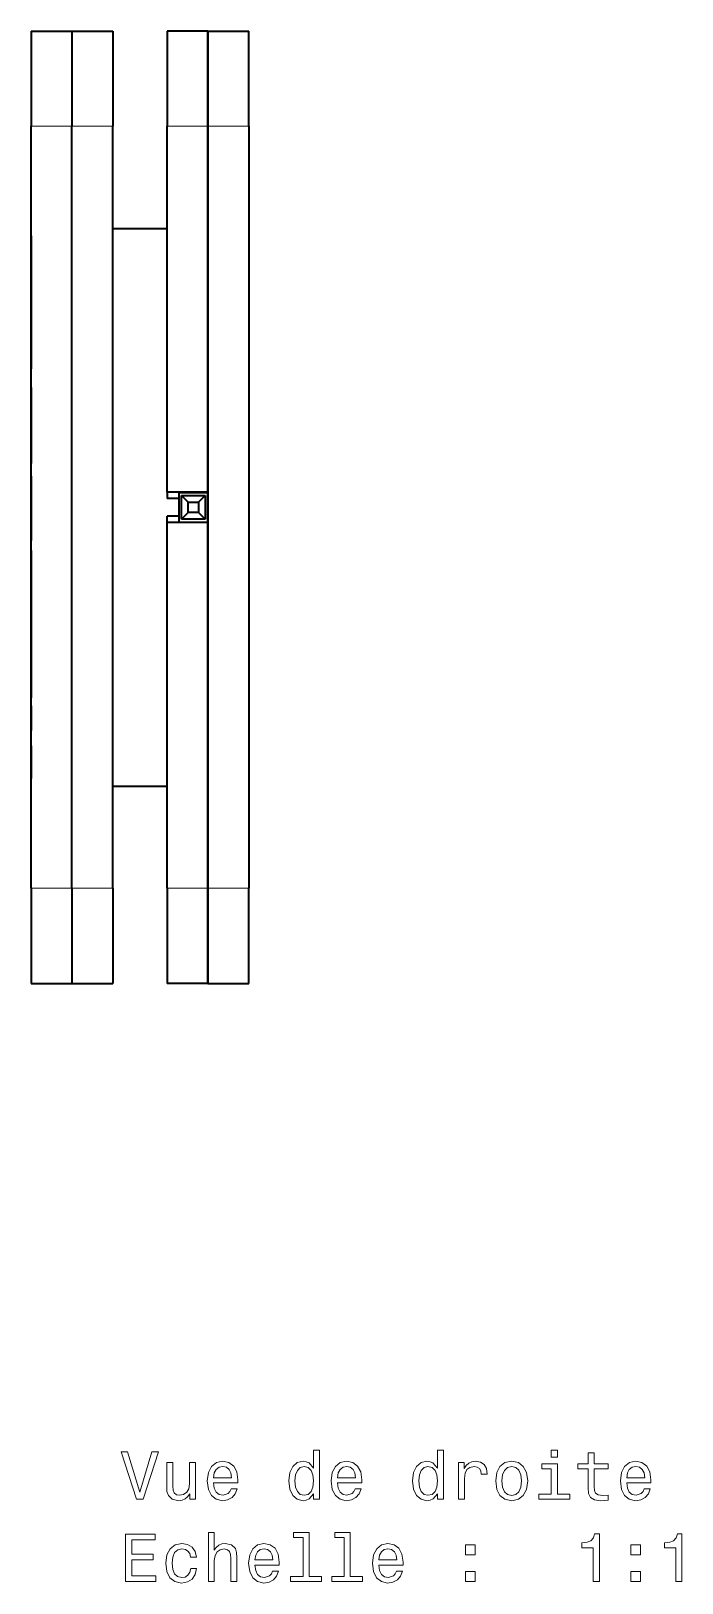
# Model space of a CAD drawing. Extents: x 327 to 941, y 153 to 765.
# Drawn here: x 425.5 to 473.3, y 341.5 to 455.5 of the extents above; entities that cross this region are included whole.
import ezdxf

# ---------------------------------------------------------------- set-up
doc = ezdxf.new("R2010")
doc.units = 0

msp = doc.modelspace()

# ---------------------------------------------------------------- linework, layer by layer
at = {"color": 7, "lineweight": 35, "ltscale": 0.175}
for p, q in [((425.46, 455.5), (425.46, 448.5)), ((428.46, 455.5), (428.46, 448.5)), ((428.46, 455.5), (428.46, 448.5)), ((431.46, 455.5), (431.46, 448.5)), ((435.46, 455.5), (435.46, 448.5)), ((438.46, 455.5), (438.46, 448.5)), ((438.46, 448.5), (438.46, 455.5)), ((441.46, 448.5), (441.46, 455.5)), ((425.46, 392.5), (425.46, 385.5)), ((428.46, 392.5), (428.46, 385.5)), ((428.46, 392.5), (428.46, 385.5)), ((431.46, 392.5), (431.46, 385.5)), ((435.46, 392.5), (435.46, 385.5)), ((438.46, 392.5), (438.46, 385.5)), ((438.46, 385.5), (438.46, 392.5)), ((441.46, 385.5), (441.46, 392.5))]:
    msp.add_line(p, q, dxfattribs=at)
at = {"color": 7, "lineweight": 35, "ltscale": 0.075}
for p, q in [((425.46, 455.5), (428.46, 455.5)), ((428.46, 455.5), (431.46, 455.5)), ((438.46, 455.5), (435.46, 455.5)), ((438.46, 455.5), (441.46, 455.5)), ((438.46, 421.62), (435.46, 421.62)), ((438.46, 419.38), (435.46, 419.38)), ((425.46, 385.5), (428.46, 385.5)), ((428.46, 385.5), (431.46, 385.5)), ((438.46, 385.5), (435.46, 385.5)), ((438.46, 385.5), (441.46, 385.5))]:
    msp.add_line(p, q, dxfattribs=at)
at = {"color": 7, "lineweight": 35}
for p, q in [((425.46, 392.5), (425.46, 448.5)), ((428.46, 392.5), (428.46, 448.5)), ((428.46, 392.5), (428.46, 448.5)), ((431.46, 392.5), (431.46, 448.5)), ((435.46, 421.62), (435.46, 448.5)), ((438.46, 421.62), (438.46, 448.5)), ((438.46, 448.5), (438.46, 392.5)), ((441.46, 448.5), (441.46, 392.5)), ((435.46, 392.5), (435.46, 419.38)), ((438.46, 392.5), (438.46, 419.38))]:
    msp.add_line(p, q, dxfattribs=at)
at = {"color": 7, "lineweight": 13, "ltscale": 0.075}
for p, q in [((425.46, 448.5), (428.46, 448.5)), ((428.46, 448.5), (431.46, 448.5)), ((438.46, 448.5), (435.46, 448.5)), ((438.46, 448.5), (441.46, 448.5)), ((425.46, 392.5), (428.46, 392.5)), ((428.46, 392.5), (431.46, 392.5)), ((438.46, 392.5), (435.46, 392.5)), ((438.46, 392.5), (441.46, 392.5))]:
    msp.add_line(p, q, dxfattribs=at)
at = {"color": 7, "lineweight": 35, "ltscale": 6.3324e-05}
msp.add_line((425.46, 440.45), (425.46, 440.45), dxfattribs=at)
at = {"color": 7, "lineweight": 35, "ltscale": 0.000415802}
msp.add_line((425.46, 440.45), (425.46, 440.43), dxfattribs=at)
at = {"color": 7, "lineweight": 35, "ltscale": 0.056585}
msp.add_line((425.46, 440.43), (425.46, 438.17), dxfattribs=at)
at = {"color": 7, "lineweight": 35, "ltscale": 0.013756}
msp.add_line((425.46, 440.41), (425.46, 439.86), dxfattribs=at)
at = {"color": 7, "lineweight": 35, "ltscale": 0.1}
for p, q in [((431.46, 441), (435.46, 441)), ((431.46, 400), (435.46, 400))]:
    msp.add_line(p, q, dxfattribs=at)
at = {"color": 7, "lineweight": 35, "ltscale": 0.011607}
msp.add_line((425.46, 439.86), (425.46, 439.4), dxfattribs=at)
at = {"color": 7, "lineweight": 35, "ltscale": 0.013713}
msp.add_line((425.46, 439.52), (425.46, 438.98), dxfattribs=at)
at = {"color": 7, "lineweight": 35, "ltscale": 0.021535}
msp.add_line((425.46, 439.4), (425.46, 438.54), dxfattribs=at)
at = {"color": 7, "lineweight": 35, "ltscale": 0.000295258}
msp.add_line((425.46, 439.34), (425.46, 439.32), dxfattribs=at)
at = {"color": 7, "lineweight": 35, "ltscale": 0.018361}
msp.add_line((425.46, 439.32), (425.46, 438.59), dxfattribs=at)
at = {"color": 7, "lineweight": 35, "ltscale": 0.115139}
msp.add_line((425.46, 438.98), (425.46, 434.37), dxfattribs=at)
at = {"color": 7, "lineweight": 35, "ltscale": 0.000484467}
for p, q in [((425.46, 438.59), (425.46, 438.57)), ((425.46, 422.33), (425.46, 422.31)), ((425.46, 422.31), (425.46, 422.29))]:
    msp.add_line(p, q, dxfattribs=at)
at = {"color": 7, "lineweight": 35, "ltscale": 0.006107}
msp.add_line((425.46, 438.57), (425.46, 438.33), dxfattribs=at)
at = {"color": 7, "lineweight": 35, "ltscale": 0.055211}
msp.add_line((425.46, 438.54), (425.46, 436.33), dxfattribs=at)
at = {"color": 7, "lineweight": 35, "ltscale": 0.028132}
msp.add_line((425.46, 438.33), (425.46, 437.2), dxfattribs=at)
at = {"color": 7, "lineweight": 35, "ltscale": 0.120142}
msp.add_line((425.46, 438.17), (425.46, 433.36), dxfattribs=at)
at = {"color": 7, "lineweight": 35, "ltscale": 0.010592}
msp.add_line((425.46, 437.2), (425.46, 436.78), dxfattribs=at)
at = {"color": 7, "lineweight": 35, "ltscale": 0.068308}
msp.add_line((425.46, 436.78), (425.46, 434.04), dxfattribs=at)
at = {"color": 7, "lineweight": 35, "ltscale": 0.001158}
msp.add_line((425.46, 436.61), (425.46, 436.56), dxfattribs=at)
at = {"color": 7, "lineweight": 35, "ltscale": 0.07522}
msp.add_line((425.46, 436.56), (425.46, 433.55), dxfattribs=at)
at = {"color": 7, "lineweight": 35, "ltscale": 0.07414}
msp.add_line((425.46, 436.33), (425.46, 433.36), dxfattribs=at)
at = {"color": 7, "lineweight": 35, "ltscale": 0.025192}
msp.add_line((425.46, 434.37), (425.46, 433.36), dxfattribs=at)
at = {"color": 7, "lineweight": 35, "ltscale": 0.06265}
msp.add_line((425.46, 434.04), (425.46, 431.54), dxfattribs=at)
at = {"color": 7, "lineweight": 35, "ltscale": 0.057817}
msp.add_line((425.46, 433.55), (425.46, 431.24), dxfattribs=at)
at = {"color": 7, "lineweight": 35, "ltscale": 0.013192}
msp.add_line((425.46, 433.36), (425.46, 432.83), dxfattribs=at)
at = {"color": 7, "lineweight": 35, "ltscale": 0.036871}
msp.add_line((425.46, 432.83), (425.46, 431.36), dxfattribs=at)
at = {"color": 7, "lineweight": 35, "ltscale": 0.024728}
msp.add_line((425.46, 431.66), (425.46, 430.67), dxfattribs=at)
at = {"color": 7, "lineweight": 35, "ltscale": 0.017004}
msp.add_line((425.46, 431.36), (425.46, 430.67), dxfattribs=at)
at = {"color": 7, "lineweight": 35, "ltscale": 0.000115967}
msp.add_line((425.46, 431.36), (425.46, 431.36), dxfattribs=at)
at = {"color": 7, "lineweight": 35, "ltscale": 0.014156}
msp.add_line((425.46, 431.24), (425.46, 430.67), dxfattribs=at)
at = {"color": 7, "lineweight": 35, "ltscale": 0.012198}
msp.add_line((425.46, 431.16), (425.46, 430.67), dxfattribs=at)
at = {"color": 7, "lineweight": 35, "ltscale": 0.018418}
msp.add_line((425.46, 429.94), (425.46, 430.67), dxfattribs=at)
at = {"color": 7, "lineweight": 35, "ltscale": 0.018416}
msp.add_line((425.46, 429.2), (425.46, 429.94), dxfattribs=at)
at = {"color": 7, "lineweight": 35, "ltscale": 0.00059433}
msp.add_line((425.46, 429.31), (425.46, 429.29), dxfattribs=at)
at = {"color": 7, "lineweight": 35, "ltscale": 0.055013}
msp.add_line((425.46, 429.25), (425.46, 427.05), dxfattribs=at)
at = {"color": 7, "lineweight": 35, "ltscale": 0.025603}
msp.add_line((425.46, 429.2), (425.46, 428.18), dxfattribs=at)
at = {"color": 7, "lineweight": 35, "ltscale": 0.012718}
msp.add_line((425.46, 428.18), (425.46, 427.67), dxfattribs=at)
at = {"color": 7, "lineweight": 35, "ltscale": 0.009161}
msp.add_line((425.46, 427.67), (425.46, 427.3), dxfattribs=at)
at = {"color": 7, "lineweight": 35, "ltscale": 0.000362396}
msp.add_line((425.46, 427.3), (425.46, 427.29), dxfattribs=at)
at = {"color": 7, "lineweight": 35, "ltscale": 0.025158}
msp.add_line((425.46, 427.29), (425.46, 426.28), dxfattribs=at)
at = {"color": 7, "lineweight": 35, "ltscale": 0.03147}
msp.add_line((425.46, 427.08), (425.46, 425.82), dxfattribs=at)
at = {"color": 7, "lineweight": 35, "ltscale": 0.004443}
msp.add_line((425.46, 427.05), (425.46, 426.87), dxfattribs=at)
at = {"color": 7, "lineweight": 35, "ltscale": 0.021283}
msp.add_line((425.46, 426.87), (425.46, 426.02), dxfattribs=at)
at = {"color": 7, "lineweight": 35, "ltscale": 0.006012}
msp.add_line((425.46, 426.28), (425.46, 426.04), dxfattribs=at)
at = {"color": 7, "lineweight": 35, "ltscale": 0.001806}
msp.add_line((425.46, 426.02), (425.46, 425.95), dxfattribs=at)
at = {"color": 7, "lineweight": 35, "ltscale": 0.00057373}
msp.add_line((425.46, 425.82), (425.46, 425.79), dxfattribs=at)
at = {"color": 7, "lineweight": 35, "ltscale": 0.010545}
msp.add_line((425.46, 425.79), (425.46, 425.37), dxfattribs=at)
at = {"color": 7, "lineweight": 35, "ltscale": 0.036629}
msp.add_line((425.46, 425.58), (425.46, 424.11), dxfattribs=at)
at = {"color": 7, "lineweight": 35, "ltscale": 0.010445}
msp.add_line((425.46, 425.45), (425.46, 425.03), dxfattribs=at)
at = {"color": 7, "lineweight": 35, "ltscale": 0.010121}
msp.add_line((425.46, 424.11), (425.46, 423.71), dxfattribs=at)
at = {"color": 7, "lineweight": 35, "ltscale": 0.02868}
for p, q in [((425.46, 422.56), (425.46, 423.71)), ((425.46, 416.92), (425.46, 418.07)), ((425.46, 405.34), (425.46, 406.49))]:
    msp.add_line(p, q, dxfattribs=at)
at = {"color": 7, "lineweight": 35, "ltscale": 0.025837}
msp.add_line((425.46, 422.79), (425.46, 421.76), dxfattribs=at)
at = {"color": 7, "lineweight": 35, "ltscale": 0.000237274}
msp.add_line((425.46, 422.56), (425.46, 422.55), dxfattribs=at)
at = {"color": 7, "lineweight": 35, "ltscale": 0.005042}
msp.add_line((425.46, 422.55), (425.46, 422.35), dxfattribs=at)
at = {"color": 7, "lineweight": 35, "ltscale": 0.015063}
msp.add_line((425.46, 422.55), (425.46, 421.95), dxfattribs=at)
at = {"color": 7, "lineweight": 35, "ltscale": 0.04453}
msp.add_line((425.46, 422.55), (425.46, 420.77), dxfattribs=at)
at = {"color": 7, "lineweight": 35, "ltscale": 0.000483704}
msp.add_line((425.46, 422.35), (425.46, 422.33), dxfattribs=at)
at = {"color": 7, "lineweight": 35, "ltscale": 0.031985}
msp.add_line((425.46, 422.29), (425.46, 421.01), dxfattribs=at)
at = {"color": 7, "lineweight": 35, "ltscale": 0.000395203}
msp.add_line((425.46, 421.95), (425.46, 421.93), dxfattribs=at)
at = {"color": 7, "lineweight": 35, "ltscale": 0.00054245}
msp.add_line((425.46, 421.76), (425.46, 421.74), dxfattribs=at)
at = {"color": 7, "lineweight": 35, "ltscale": 0.026926}
msp.add_line((425.46, 421.74), (425.46, 420.66), dxfattribs=at)
at = {"color": 7, "lineweight": 35, "ltscale": 0.006298}
msp.add_line((425.46, 421.01), (425.46, 420.76), dxfattribs=at)
at = {"color": 7, "lineweight": 35, "ltscale": 0.011875}
for p, q in [((435.46, 421.62), (435.46, 421.15)), ((435.46, 419.38), (435.46, 419.85))]:
    msp.add_line(p, q, dxfattribs=at)
at = {"color": 7, "lineweight": 35, "ltscale": 0.02125}
for p, q in [((436.31, 421.15), (435.46, 421.15)), ((436.31, 419.85), (435.46, 419.85))]:
    msp.add_line(p, q, dxfattribs=at)
at = {"color": 7, "lineweight": 35, "ltscale": 0.053751}
for p, q in [((436.31, 421.57), (436.31, 419.42)), ((438.46, 419.42), (438.46, 421.57))]:
    msp.add_line(p, q, dxfattribs=at)
at = {"color": 7, "lineweight": 35, "ltscale": 0.05375}
for p, q in [((438.46, 421.57), (436.31, 421.57)), ((436.31, 419.42), (438.46, 419.42))]:
    msp.add_line(p, q, dxfattribs=at)
at = {"color": 7, "lineweight": 35, "ltscale": 0.04375}
for p, q in [((436.51, 421.38), (438.26, 421.38)), ((436.51, 419.62), (436.51, 421.38)), ((438.26, 421.38), (438.26, 419.62)), ((438.26, 419.62), (436.51, 419.62))]:
    msp.add_line(p, q, dxfattribs=at)
at = {"color": 7, "lineweight": 35, "ltscale": 0.017678}
for p, q in [((436.51, 421.38), (437.01, 420.88)), ((438.26, 421.38), (437.76, 420.88)), ((436.51, 419.62), (437.01, 420.12)), ((438.26, 419.62), (437.76, 420.12))]:
    msp.add_line(p, q, dxfattribs=at)
at = {"color": 7, "lineweight": 35, "ltscale": 0.01875}
for p, q in [((437.01, 420.88), (437.76, 420.88)), ((437.01, 420.12), (437.01, 420.88)), ((437.76, 420.88), (437.76, 420.12)), ((437.76, 420.12), (437.01, 420.12))]:
    msp.add_line(p, q, dxfattribs=at)
at = {"color": 7, "lineweight": 35, "ltscale": 0.00125}
for p, q in [((438.46, 421.62), (438.46, 421.57)), ((438.46, 419.38), (438.46, 419.42))]:
    msp.add_line(p, q, dxfattribs=at)
at = {"color": 7, "lineweight": 35, "ltscale": 0.004346}
msp.add_line((425.46, 420.77), (425.46, 420.6), dxfattribs=at)
at = {"color": 7, "lineweight": 35, "ltscale": 0.002425}
msp.add_line((425.46, 420.76), (425.46, 420.66), dxfattribs=at)
at = {"color": 7, "lineweight": 35, "ltscale": 0.001657}
msp.add_line((425.46, 420.66), (425.46, 420.6), dxfattribs=at)
at = {"color": 7, "lineweight": 35, "ltscale": 0.001661}
msp.add_line((425.46, 420.66), (425.46, 420.6), dxfattribs=at)
at = {"color": 7, "lineweight": 35, "ltscale": 0.003192}
msp.add_line((425.46, 420.6), (425.46, 420.47), dxfattribs=at)
at = {"color": 7, "lineweight": 35, "ltscale": 0.02849}
msp.add_line((425.46, 420.47), (425.46, 419.33), dxfattribs=at)
at = {"color": 7, "lineweight": 35, "ltscale": 0.010023}
msp.add_line((425.46, 420.4), (425.46, 419.99), dxfattribs=at)
at = {"color": 7, "lineweight": 35, "ltscale": 0.006127}
msp.add_line((425.46, 419.99), (425.46, 419.75), dxfattribs=at)
at = {"color": 7, "lineweight": 35, "ltscale": 0.042017}
msp.add_line((425.46, 419.75), (425.46, 418.07), dxfattribs=at)
at = {"color": 7, "lineweight": 35, "ltscale": 0.000974274}
msp.add_line((425.46, 419.65), (425.46, 419.62), dxfattribs=at)
at = {"color": 7, "lineweight": 35, "ltscale": 0.026574}
msp.add_line((425.46, 419.62), (425.46, 418.55), dxfattribs=at)
at = {"color": 7, "lineweight": 35, "ltscale": 0.012097}
msp.add_line((425.46, 418.55), (425.46, 418.07), dxfattribs=at)
at = {"color": 7, "lineweight": 35, "ltscale": 0.000199127}
msp.add_line((425.46, 418.44), (425.46, 418.43), dxfattribs=at)
at = {"color": 7, "lineweight": 35, "ltscale": 0.001402}
msp.add_line((425.46, 418.43), (425.46, 418.37), dxfattribs=at)
at = {"color": 7, "lineweight": 35, "ltscale": 0.00761}
msp.add_line((425.46, 418.37), (425.46, 418.07), dxfattribs=at)
at = {"color": 7, "lineweight": 35, "ltscale": 0.054348}
msp.add_line((425.46, 417.33), (425.46, 415.16), dxfattribs=at)
at = {"color": 7, "lineweight": 35, "ltscale": 0.04184}
msp.add_line((425.46, 417.19), (425.46, 415.51), dxfattribs=at)
at = {"color": 7, "lineweight": 35, "ltscale": 0.011211}
msp.add_line((425.46, 416.92), (425.46, 416.47), dxfattribs=at)
at = {"color": 7, "lineweight": 35, "ltscale": 0.011949}
msp.add_line((425.46, 415.51), (425.46, 415.03), dxfattribs=at)
at = {"color": 7, "lineweight": 35, "ltscale": 0.054813}
msp.add_line((425.46, 415.03), (425.46, 412.84), dxfattribs=at)
at = {"color": 7, "lineweight": 35, "ltscale": 0.055901}
msp.add_line((425.46, 414.85), (425.46, 412.62), dxfattribs=at)
at = {"color": 7, "lineweight": 35, "ltscale": 0.037263}
msp.add_line((425.46, 412.62), (425.46, 411.13), dxfattribs=at)
at = {"color": 7, "lineweight": 35, "ltscale": 0.062581}
msp.add_line((425.46, 412.41), (425.46, 409.91), dxfattribs=at)
at = {"color": 7, "lineweight": 35, "ltscale": 0.089017}
msp.add_line((425.46, 411.37), (425.46, 407.81), dxfattribs=at)
at = {"color": 7, "lineweight": 35, "ltscale": 0.006979}
msp.add_line((425.46, 409.94), (425.46, 409.66), dxfattribs=at)
at = {"color": 7, "lineweight": 35, "ltscale": 0.00039444}
msp.add_line((425.46, 409.91), (425.46, 409.89), dxfattribs=at)
at = {"color": 7, "lineweight": 35, "ltscale": 0.035777}
msp.add_line((425.46, 409.89), (425.46, 408.46), dxfattribs=at)
at = {"color": 7, "lineweight": 35, "ltscale": 0.060065}
msp.add_line((425.46, 409.66), (425.46, 407.26), dxfattribs=at)
at = {"color": 7, "lineweight": 35, "ltscale": 0.068884}
msp.add_line((425.46, 409.25), (425.46, 406.49), dxfattribs=at)
at = {"color": 7, "lineweight": 35, "ltscale": 0.011168}
msp.add_line((425.46, 408.51), (425.46, 408.06), dxfattribs=at)
at = {"color": 7, "lineweight": 35, "ltscale": 0.023036}
msp.add_line((425.46, 408.06), (425.46, 407.14), dxfattribs=at)
at = {"color": 7, "lineweight": 35, "ltscale": 0.019276}
msp.add_line((425.46, 407.26), (425.46, 406.49), dxfattribs=at)
at = {"color": 7, "lineweight": 35, "ltscale": 0.016261}
msp.add_line((425.46, 407.14), (425.46, 406.49), dxfattribs=at)
at = {"color": 7, "lineweight": 35, "ltscale": 0.00759}
msp.add_line((425.46, 406.79), (425.46, 406.49), dxfattribs=at)
at = {"color": 7, "lineweight": 35, "ltscale": 0.045059}
msp.add_line((425.46, 405.9), (425.46, 404.1), dxfattribs=at)
at = {"color": 7, "lineweight": 35, "ltscale": 0.015641}
msp.add_line((425.46, 405.34), (425.46, 404.72), dxfattribs=at)
at = {"color": 7, "lineweight": 35, "ltscale": 0.03101}
msp.add_line((425.46, 405.34), (425.46, 404.1), dxfattribs=at)
at = {"color": 7, "lineweight": 35, "ltscale": 0.023621}
msp.add_line((425.46, 405.34), (425.46, 404.4), dxfattribs=at)
at = {"color": 7, "lineweight": 35, "ltscale": 0.001384}
msp.add_line((425.46, 404.72), (425.46, 404.66), dxfattribs=at)
at = {"color": 7, "lineweight": 35, "ltscale": 0.00017395}
msp.add_line((425.46, 404.66), (425.46, 404.66), dxfattribs=at)
at = {"color": 7, "lineweight": 35, "ltscale": 0.013805}
msp.add_line((425.46, 404.66), (425.46, 404.1), dxfattribs=at)
at = {"color": 7, "lineweight": 35, "ltscale": 0.009008}
msp.add_line((425.46, 404.46), (425.46, 404.1), dxfattribs=at)
at = {"color": 7, "lineweight": 35, "ltscale": 0.003593}
msp.add_line((425.46, 403.96), (425.46, 404.1), dxfattribs=at)
at = {"color": 7, "lineweight": 35, "ltscale": 0.00974}
msp.add_line((425.46, 403.57), (425.46, 403.96), dxfattribs=at)
at = {"color": 7, "lineweight": 35, "ltscale": 0.015029}
msp.add_line((425.46, 402.97), (425.46, 403.57), dxfattribs=at)
at = {"color": 7, "lineweight": 35, "ltscale": 0.003916}
msp.add_line((425.46, 402.97), (425.46, 402.81), dxfattribs=at)
at = {"color": 7, "lineweight": 35, "ltscale": 0.011823}
msp.add_line((425.46, 402.97), (425.46, 402.5), dxfattribs=at)
at = {"color": 7, "lineweight": 35, "ltscale": 0.005919}
msp.add_line((425.46, 402.9), (425.46, 402.66), dxfattribs=at)
at = {"color": 7, "lineweight": 35, "ltscale": 0.017462}
msp.add_line((425.46, 402.81), (425.46, 402.11), dxfattribs=at)
at = {"color": 7, "lineweight": 35, "ltscale": 0.000294495}
msp.add_line((425.46, 402.81), (425.46, 402.8), dxfattribs=at)
at = {"color": 7, "lineweight": 35, "ltscale": 0.000687408}
msp.add_line((425.46, 402.69), (425.46, 402.66), dxfattribs=at)
at = {"color": 7, "lineweight": 35, "ltscale": 0.000939941}
msp.add_line((425.46, 402.66), (425.46, 402.62), dxfattribs=at)
at = {"color": 7, "lineweight": 35, "ltscale": 0.011124}
msp.add_line((425.46, 402.62), (425.46, 402.18), dxfattribs=at)
at = {"color": 7, "lineweight": 35, "ltscale": 0.000863647}
msp.add_line((425.46, 402.18), (425.46, 402.14), dxfattribs=at)
at = {"color": 7, "lineweight": 35, "ltscale": 0.017113}
msp.add_line((425.46, 402.14), (425.46, 401.46), dxfattribs=at)
at = {"color": 7, "lineweight": 35, "ltscale": 0.002512}
msp.add_line((425.46, 402.04), (425.46, 401.93), dxfattribs=at)
at = {"color": 7, "lineweight": 35, "ltscale": 0.016129}
msp.add_line((425.46, 401.93), (425.46, 401.29), dxfattribs=at)
at = {"color": 7, "lineweight": 35, "ltscale": 0.000392151}
msp.add_line((425.46, 401.29), (425.46, 401.27), dxfattribs=at)
at = {"color": 7, "lineweight": 35, "ltscale": 0.014926}
msp.add_line((425.46, 401.27), (425.46, 400.68), dxfattribs=at)
at = {"color": 7, "lineweight": 35, "ltscale": 0.013927}
msp.add_line((425.46, 401.27), (425.46, 400.72), dxfattribs=at)
at = {"color": 7, "lineweight": 35, "ltscale": 0.009209}
msp.add_line((425.46, 401.27), (425.46, 400.91), dxfattribs=at)
at = {"color": 7, "lineweight": 35, "ltscale": 0.003032}
msp.add_line((425.46, 400.91), (425.46, 400.78), dxfattribs=at)
at = {"color": 7, "lineweight": 35, "ltscale": 8.46863e-05}
msp.add_line((425.46, 400.72), (425.46, 400.71), dxfattribs=at)
at = {"color": 7, "lineweight": 35, "ltscale": 0.003942}
msp.add_line((425.46, 400.71), (425.46, 400.56), dxfattribs=at)
at = {"color": 7, "lineweight": 13}
for points in [[(434.34, 351.1), (433.46, 348.12), (432.56, 351.1), (432.08, 351.1), (433.21, 347.6), (433.71, 347.6), (434.82, 351.1)], [(437.54, 350.3), (437.1, 350.3), (437.1, 348.74), (437.05, 348.38), (436.9, 348.12), (436.67, 347.95), (436.38, 347.9), (436.14, 347.94), (435.99, 348.07), (435.9, 348.27), (435.88, 348.56), (435.88, 350.3), (435.44, 350.3), (435.44, 348.52), (435.45, 348.17), (435.55, 347.87), (435.84, 347.6), (436.31, 347.5), (436.56, 347.54), (436.78, 347.63), (436.97, 347.78), (437.12, 348.01), (437.12, 347.6), (437.54, 347.6)], [(438.88, 348.82), (440.65, 348.82), (440.66, 349.03), (440.58, 349.61), (440.36, 350.04), (440, 350.3), (439.53, 350.4), (439.08, 350.3), (438.72, 350.02), (438.5, 349.56), (438.41, 348.95), (438.49, 348.33), (438.72, 347.88), (439.07, 347.6), (439.52, 347.5), (439.91, 347.57), (440.24, 347.74), (440.47, 348.01), (440.61, 348.37), (440.17, 348.37), (440.08, 348.17), (439.95, 348.02), (439.57, 347.9), (439.29, 347.95), (439.07, 348.13), (438.93, 348.42), (438.88, 348.81)], [(446.23, 348.01), (446.23, 347.6), (446.67, 347.6), (446.67, 351.22), (446.23, 351.22), (446.23, 349.89), (445.89, 350.27), (445.69, 350.36), (445.45, 350.4), (445.02, 350.3), (444.69, 350.02), (444.47, 349.56), (444.4, 348.95), (444.47, 348.34), (444.69, 347.88), (445.02, 347.6), (445.45, 347.5), (445.69, 347.54), (445.9, 347.63)], [(447.99, 348.82), (449.76, 348.82), (449.77, 349.03), (449.69, 349.61), (449.46, 350.04), (449.11, 350.3), (448.64, 350.4), (448.18, 350.3), (447.83, 350.02), (447.6, 349.56), (447.52, 348.95), (447.6, 348.33), (447.83, 347.88), (448.17, 347.6), (448.63, 347.5), (449.02, 347.57), (449.34, 347.74), (449.58, 348.01), (449.72, 348.37), (449.28, 348.37), (449.19, 348.17), (449.06, 348.02), (448.68, 347.9), (448.4, 347.95), (448.18, 348.13), (448.04, 348.42), (447.99, 348.81)], [(455.33, 348.01), (455.33, 347.6), (455.78, 347.6), (455.78, 351.22), (455.34, 351.22), (455.34, 349.89), (455, 350.27), (454.8, 350.36), (454.56, 350.4), (454.13, 350.3), (453.8, 350.02), (453.58, 349.56), (453.5, 348.95), (453.58, 348.34), (453.8, 347.88), (454.13, 347.6), (454.56, 347.5), (454.8, 347.54), (455.01, 347.63)], [(456.87, 347.6), (457.32, 347.6), (457.32, 349.14), (457.36, 349.52), (457.5, 349.79), (457.72, 349.95), (458.02, 350), (458.24, 349.97), (458.41, 349.87), (458.51, 349.69), (458.54, 349.46), (458.99, 349.46), (458.93, 349.87), (458.76, 350.16), (458.49, 350.34), (458.11, 350.4), (457.85, 350.36), (457.63, 350.26), (457.43, 350.09), (457.28, 349.86), (457.28, 350.3), (456.87, 350.3)], [(459.61, 348.95), (459.69, 348.33), (459.92, 347.88), (460.29, 347.6), (460.79, 347.5), (461.28, 347.6), (461.64, 347.87), (461.88, 348.33), (461.96, 348.95), (461.88, 349.56), (461.64, 350.02), (461.28, 350.3), (460.79, 350.4), (460.29, 350.3), (459.92, 350.02), (459.69, 349.56)], [(464.14, 347.97), (464.14, 350.21), (463, 350.21), (463, 349.84), (463.69, 349.84), (463.69, 347.97), (462.78, 347.97), (462.78, 347.6), (465.05, 347.6), (465.05, 347.97)], [(464.15, 351.22), (463.68, 351.22), (463.68, 350.71), (464.15, 350.71)], [(466.41, 349.84), (466.41, 348.48), (466.44, 348.04), (466.58, 347.74), (466.86, 347.56), (467.34, 347.5), (467.87, 347.53), (467.87, 347.91), (467.48, 347.88), (467.14, 347.92), (466.95, 348.05), (466.87, 348.26), (466.85, 348.55), (466.85, 349.84), (467.87, 349.84), (467.87, 350.21), (466.85, 350.21), (466.85, 351.01), (466.41, 351.01), (466.41, 350.21), (465.64, 350.21), (465.64, 349.84)], [(469.24, 348.82), (471.01, 348.82), (471.02, 349.03), (470.94, 349.61), (470.72, 350.04), (470.36, 350.3), (469.89, 350.4), (469.44, 350.3), (469.08, 350.02), (468.86, 349.56), (468.77, 348.95), (468.85, 348.33), (469.08, 347.88), (469.43, 347.6), (469.88, 347.5), (470.27, 347.57), (470.6, 347.74), (470.83, 348.01), (470.97, 348.37), (470.53, 348.37), (470.44, 348.17), (470.31, 348.02), (469.93, 347.9), (469.65, 347.95), (469.43, 348.13), (469.29, 348.42), (469.24, 348.81)], [(438.88, 349.19), (438.93, 349.54), (439.07, 349.8), (439.28, 349.96), (439.55, 350.01), (439.82, 349.96), (440.02, 349.8), (440.15, 349.54), (440.2, 349.19)], [(445.53, 350), (445.82, 349.93), (446.04, 349.73), (446.17, 349.41), (446.22, 348.95), (446.17, 348.49), (446.04, 348.17), (445.82, 347.96), (445.53, 347.9), (445.25, 347.96), (445.04, 348.17), (444.9, 348.5), (444.85, 348.95), (444.9, 349.4), (445.04, 349.73), (445.25, 349.93)], [(447.99, 349.19), (448.04, 349.54), (448.18, 349.8), (448.39, 349.96), (448.66, 350.01), (448.92, 349.96), (449.13, 349.8), (449.26, 349.54), (449.3, 349.19)], [(454.63, 350), (454.93, 349.93), (455.15, 349.73), (455.28, 349.41), (455.33, 348.95), (455.28, 348.49), (455.15, 348.17), (454.93, 347.96), (454.63, 347.9), (454.36, 347.96), (454.14, 348.17), (454, 348.5), (453.96, 348.95), (454, 349.4), (454.14, 349.73), (454.36, 349.93)], [(460.07, 348.95), (460.11, 349.41), (460.25, 349.73), (460.48, 349.94), (460.79, 350.01), (461.09, 349.94), (461.32, 349.74), (461.46, 349.41), (461.51, 348.95), (461.46, 348.49), (461.32, 348.16), (461.09, 347.96), (460.79, 347.89), (460.48, 347.96), (460.25, 348.16), (460.11, 348.49)], [(469.24, 349.19), (469.29, 349.54), (469.43, 349.8), (469.64, 349.96), (469.91, 350.01), (470.18, 349.96), (470.38, 349.8), (470.51, 349.54), (470.56, 349.19)], [(432.4, 341.55), (434.62, 341.55), (434.62, 341.97), (432.87, 341.97), (432.87, 343.16), (434.43, 343.16), (434.43, 343.58), (432.87, 343.58), (432.87, 344.63), (434.58, 344.63), (434.58, 345.05), (432.4, 345.05)], [(438.49, 341.55), (438.93, 341.55), (438.93, 343.11), (438.98, 343.47), (439.13, 343.73), (439.35, 343.89), (439.66, 343.96), (439.9, 343.9), (440.05, 343.77), (440.12, 343.54), (440.15, 343.24), (440.15, 341.55), (440.59, 341.55), (440.59, 343.33), (440.57, 343.69), (440.48, 343.99), (440.18, 344.26), (439.72, 344.35), (439.47, 344.32), (439.25, 344.22), (439.07, 344.07), (438.93, 343.86), (438.93, 345.17), (438.49, 345.17)], [(445.45, 344.8), (445.45, 341.92), (444.53, 341.92), (444.53, 341.55), (446.8, 341.55), (446.8, 341.92), (445.89, 341.92), (445.89, 345.17), (444.75, 345.17), (444.75, 344.8)], [(448.48, 344.8), (448.48, 341.92), (447.57, 341.92), (447.57, 341.55), (449.83, 341.55), (449.83, 341.92), (448.92, 341.92), (448.92, 345.17), (447.79, 345.17), (447.79, 344.8)], [(466.77, 341.55), (467.23, 341.55), (467.23, 345.07), (466.88, 345.07), (466.79, 344.77), (466.61, 344.56), (466.33, 344.44), (465.95, 344.4), (465.95, 344.04), (466.77, 344.04)], [(472.84, 341.55), (473.3, 341.55), (473.3, 345.07), (472.96, 345.07), (472.87, 344.77), (472.68, 344.56), (472.41, 344.44), (472.02, 344.4), (472.02, 344.04), (472.84, 344.04)], [(437.18, 343.36), (437.62, 343.36), (437.53, 343.76), (437.31, 344.08), (436.97, 344.28), (436.53, 344.35), (436.05, 344.25), (435.68, 343.97), (435.45, 343.51), (435.37, 342.9), (435.44, 342.29), (435.67, 341.83), (436.03, 341.55), (436.52, 341.45), (436.95, 341.53), (437.29, 341.74), (437.52, 342.07), (437.62, 342.52), (437.2, 342.52), (437.12, 342.24), (436.98, 342.02), (436.78, 341.89), (436.53, 341.85), (436.23, 341.92), (436, 342.12), (435.87, 342.45), (435.82, 342.91), (435.87, 343.36), (436.01, 343.69), (436.24, 343.89), (436.53, 343.97), (436.8, 343.92), (436.99, 343.8), (437.12, 343.61)], [(441.91, 342.77), (443.69, 342.77), (443.7, 342.98), (443.61, 343.56), (443.39, 344), (443.04, 344.26), (442.57, 344.35), (442.11, 344.25), (441.76, 343.97), (441.53, 343.51), (441.45, 342.91), (441.53, 342.29), (441.75, 341.83), (442.1, 341.55), (442.56, 341.45), (442.95, 341.52), (443.27, 341.69), (443.51, 341.96), (443.64, 342.33), (443.21, 342.33), (443.12, 342.12), (442.98, 341.97), (442.61, 341.85), (442.32, 341.91), (442.11, 342.08), (441.97, 342.37), (441.91, 342.76)], [(441.91, 343.15), (441.97, 343.5), (442.11, 343.75), (442.31, 343.91), (442.59, 343.97), (442.85, 343.91), (443.06, 343.75), (443.19, 343.5), (443.23, 343.15)], [(451.02, 342.77), (452.8, 342.77), (452.8, 342.98), (452.72, 343.56), (452.5, 344), (452.15, 344.26), (451.68, 344.35), (451.22, 344.25), (450.87, 343.97), (450.64, 343.51), (450.56, 342.91), (450.63, 342.29), (450.86, 341.83), (451.21, 341.55), (451.66, 341.45), (452.06, 341.52), (452.38, 341.69), (452.62, 341.96), (452.75, 342.33), (452.31, 342.33), (452.22, 342.12), (452.09, 341.97), (451.72, 341.85), (451.43, 341.91), (451.21, 342.08), (451.07, 342.37), (451.02, 342.76)], [(451.02, 343.15), (451.08, 343.5), (451.21, 343.75), (451.42, 343.91), (451.69, 343.97), (451.96, 343.91), (452.17, 343.75), (452.29, 343.5), (452.34, 343.15)], [(457.4, 343.51), (458.1, 343.51), (458.1, 344.26), (457.4, 344.26)], [(469.55, 343.51), (470.24, 343.51), (470.24, 344.26), (469.55, 344.26)], [(457.4, 341.55), (458.1, 341.55), (458.1, 342.3), (457.4, 342.3)], [(469.55, 341.55), (470.24, 341.55), (470.24, 342.3), (469.55, 342.3)]]:
    msp.add_lwpolyline(points, close=True, dxfattribs=at)

doc.saveas('drawing.dxf')
